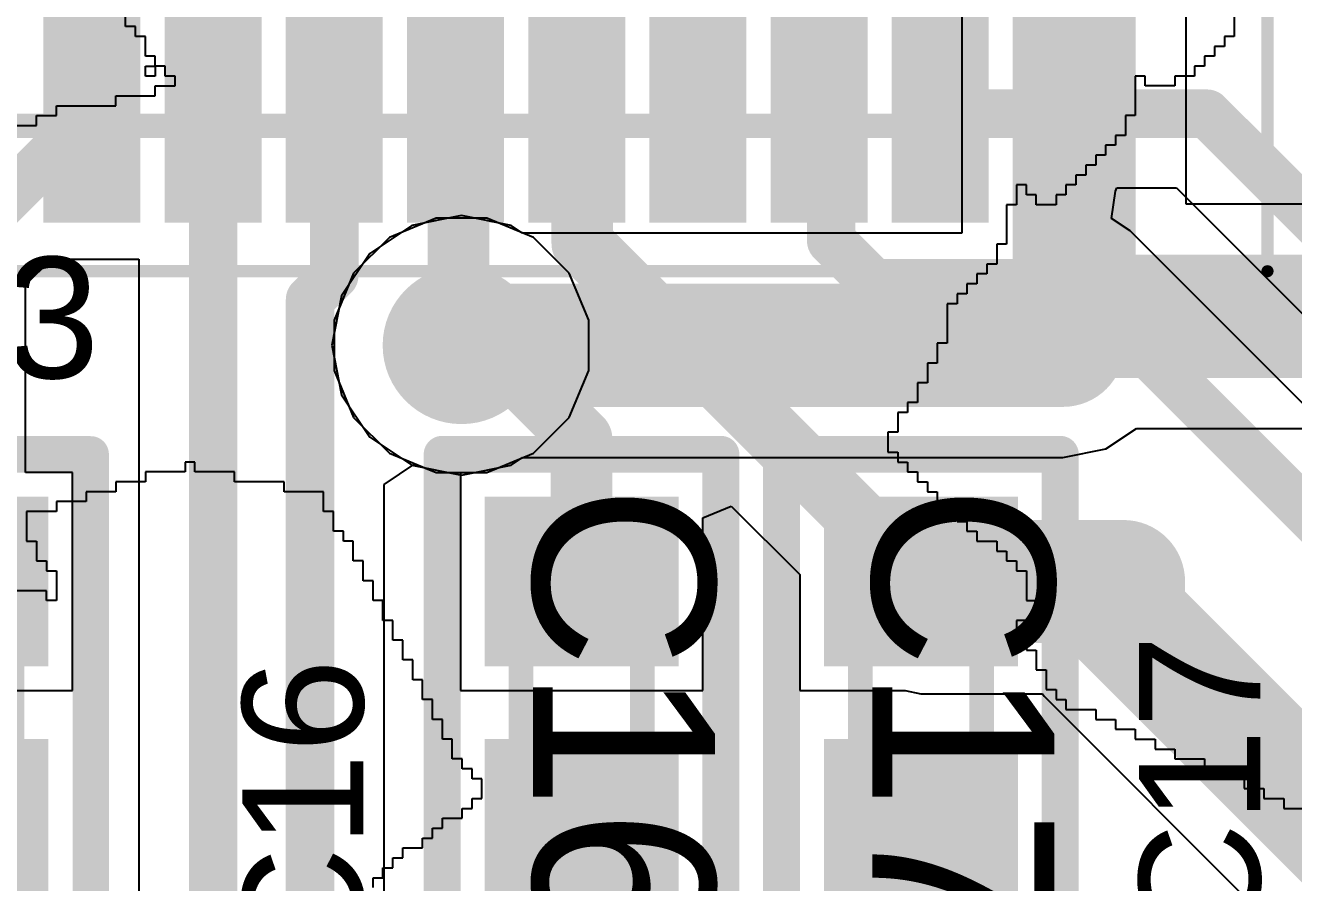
# Model space of a CAD drawing. Header units: inches. Extents: x 0.3 to 52.1, y -1.7 to 36.7.
# Drawn here: x 33.11 to 38.34, y 15.16 to 18.7 of the extents above; entities that cross this region are included whole.
import ezdxf

# ---------------------------------------------------------------- set-up
doc = ezdxf.new("R2010")
doc.units = ezdxf.units.IN
for name, color, linetype in [('Bottom Layer', 5, 'Continuous'), ('Bottom Overlay', 54, 'Continuous'), ('Internal1', 16, 'Continuous'), ('Internal2', 76, 'Continuous'), ('Top Assembly', 216, 'Continuous'), ('Top Component Outline', 6, 'Continuous'), ('Top Layer', 1, 'Continuous'), ('Top Overlay', 2, 'Continuous'), ('Top Paste', 8, 'Continuous'), ('Top Solder', 216, 'Continuous'), ('Via Holes', 16, 'Continuous')]:
    doc.layers.add(name, color=color, linetype=linetype)
doc.styles.add('Arial', font='', dxfattribs={"height": 0.2})
doc.styles.get('Arial').set_extended_font_data('Arial')

# ---------------------------------------------------------------- blocks, each defined once
blk = doc.blocks.new('_PM1300_QFN50P500X500X90_33N_85')
at = {"layer": 'Top Layer'}
for points in [[(2.05, 1.9), (2.85, 1.9), (2.85, 1.6), (2.05, 1.6)], [(2.05, 1.4), (2.85, 1.4), (2.85, 1.1), (2.05, 1.1)], [(2.05, 0.9), (2.85, 0.9), (2.85, 0.6), (2.05, 0.6)], [(2.05, 0.4), (2.85, 0.4), (2.85, 0.1), (2.05, 0.1)], [(2.05, -0.1), (2.85, -0.1), (2.85, -0.4), (2.05, -0.4)], [(2.05, -0.6), (2.85, -0.6), (2.85, -0.9), (2.05, -0.9)], [(2.05, -1.1), (2.85, -1.1), (2.85, -1.4), (2.05, -1.4)], [(2.05, -1.6), (2.85, -1.6), (2.85, -1.9), (2.05, -1.9)]]:
    blk.add_hatch(color=1, dxfattribs=at).paths.add_polyline_path(points)
at = {"layer": 'Top Paste'}
for points in [[(2.05, 1.9), (2.85, 1.9), (2.85, 1.6), (2.05, 1.6)], [(2.05, 1.4), (2.85, 1.4), (2.85, 1.1), (2.05, 1.1)], [(2.05, 0.9), (2.85, 0.9), (2.85, 0.6), (2.05, 0.6)], [(2.05, 0.4), (2.85, 0.4), (2.85, 0.1), (2.05, 0.1)], [(2.05, -0.1), (2.85, -0.1), (2.85, -0.4), (2.05, -0.4)], [(2.05, -0.6), (2.85, -0.6), (2.85, -0.9), (2.05, -0.9)], [(2.05, -1.1), (2.85, -1.1), (2.85, -1.4), (2.05, -1.4)], [(2.05, -1.6), (2.85, -1.6), (2.85, -1.9), (2.05, -1.9)]]:
    blk.add_hatch(color=8, dxfattribs=at).paths.add_polyline_path(points)
at = {"layer": 'Top Solder'}
for points in [[(2, 1.95), (2.9, 1.95), (2.9, 1.55), (2, 1.55)], [(2, 1.45), (2.9, 1.45), (2.9, 1.05), (2, 1.05)], [(2, 0.95), (2.9, 0.95), (2.9, 0.55), (2, 0.55)], [(2, 0.45), (2.9, 0.45), (2.9, 0.05), (2, 0.05)], [(2, -0.05), (2.9, -0.05), (2.9, -0.45), (2, -0.45)], [(2, -0.55), (2.9, -0.55), (2.9, -0.95), (2, -0.95)], [(2, -1.05), (2.9, -1.05), (2.9, -1.45), (2, -1.45)], [(2, -1.55), (2.9, -1.55), (2.9, -1.95), (2, -1.95)]]:
    blk.add_hatch(color=216, dxfattribs=at).paths.add_polyline_path(points)
at = {"layer": 'Top Assembly'}
for points in [[(3.1, 3.1, 0.05, 0.05, 0), (-3.1, 3.1, 0.05, 0.05, 0)], [(3.1, -3.1, 0.05, 0.05, 0), (3.1, 3.1, 0.05, 0.05, 0)]]:
    blk.add_lwpolyline(points, format="xyseb", dxfattribs=at)
blk.add_lwpolyline([(3.0875, 3.1, 0.025, 0.025, 1), (3.1125, 3.1, 0.025, 0.025, 1)], format="xyseb", close=True, dxfattribs=at)
blk.add_lwpolyline([(3.0875, 3.1, 0.025, 0.025, 1), (3.1125, 3.1, 0.025, 0.025, 1)], format="xyseb", close=True, dxfattribs=at)
at = {"layer": 'Top Component Outline'}
for points in [[(2.5, 2.5, 0.1, 0.1, 0), (-2.5, 2.5, 0.1, 0.1, 0)], [(2.5, -2.5, 0.1, 0.1, 0), (2.5, 2.5, 0.1, 0.1, 0)]]:
    blk.add_lwpolyline(points, format="xyseb", dxfattribs=at)
blk.add_lwpolyline([(2.475, 2.5, 0.05, 0.05, 1), (2.525, 2.5, 0.05, 0.05, 1)], format="xyseb", close=True, dxfattribs=at)
blk.add_lwpolyline([(2.475, 2.5, 0.05, 0.05, 1), (2.525, 2.5, 0.05, 0.05, 1)], format="xyseb", close=True, dxfattribs=at)
blk = doc.blocks.new('0402_RES_REFLOW_104')
at = {"layer": 'Top Layer'}
for points in [[(-0.75, 0.3), (-0.25, 0.3), (-0.25, -0.3), (-0.75, -0.3)], [(0.25, 0.3), (0.75, 0.3), (0.75, -0.3), (0.25, -0.3)]]:
    blk.add_hatch(color=1, dxfattribs=at).paths.add_polyline_path(points)
at = {"layer": 'Top Paste'}
for points in [[(-0.72, 0.27), (-0.28, 0.27), (-0.28, -0.27), (-0.72, -0.27)], [(0.28, 0.27), (0.72, 0.27), (0.72, -0.27), (0.28, -0.27)]]:
    blk.add_hatch(color=8, dxfattribs=at).paths.add_polyline_path(points)
at = {"layer": 'Top Solder'}
for points in [[(-0.85, 0.4), (-0.15, 0.4), (-0.15, -0.4), (-0.85, -0.4)], [(0.15, 0.4), (0.85, 0.4), (0.85, -0.4), (0.15, -0.4)]]:
    blk.add_hatch(color=216, dxfattribs=at).paths.add_polyline_path(points)
at = {"layer": 'Top Assembly'}
for points in [[(-1.025, 0.575, 0.15, 0.15, 0), (1.025, 0.575, 0.15, 0.15, 0)], [(-1.025, 0.575, 0.15, 0.15, 0), (-1.025, -0.575, 0.15, 0.15, 0)], [(1.025, 0.575, 0.15, 0.15, 0), (1.025, -0.575, 0.15, 0.15, 0)], [(-1.025, -0.575, 0.15, 0.15, 0), (1.025, -0.575, 0.15, 0.15, 0)]]:
    blk.add_lwpolyline(points, format="xyseb", dxfattribs=at)
for points in [[(-1.0625, 0.575, 0.075, 0.075, 1), (-0.9875, 0.575, 0.075, 0.075, 1)], [(-1.0625, 0.575, 0.075, 0.075, 1), (-0.9875, 0.575, 0.075, 0.075, 1)], [(0.9875, 0.575, 0.075, 0.075, 1), (1.0625, 0.575, 0.075, 0.075, 1)], [(0.9875, 0.575, 0.075, 0.075, 1), (1.0625, 0.575, 0.075, 0.075, 1)], [(-1.0625, -0.575, 0.075, 0.075, 1), (-0.9875, -0.575, 0.075, 0.075, 1)], [(-1.0625, -0.575, 0.075, 0.075, 1), (-0.9875, -0.575, 0.075, 0.075, 1)], [(0.9875, -0.575, 0.075, 0.075, 1), (1.0625, -0.575, 0.075, 0.075, 1)], [(0.9875, -0.575, 0.075, 0.075, 1), (1.0625, -0.575, 0.075, 0.075, 1)]]:
    blk.add_lwpolyline(points, format="xyseb", close=True, dxfattribs=at)
at = {"layer": 'Top Component Outline'}
for points in [[(-0.4998, 0.2502, 0.1016, 0.1016, 0), (0.5002, 0.2502, 0.1016, 0.1016, 0)], [(-0.4998, 0.2502, 0.1016, 0.1016, 0), (-0.4998, -0.2499, 0.1016, 0.1016, 0)], [(0.5002, 0.2502, 0.1016, 0.1016, 0), (0.5002, -0.2499, 0.1016, 0.1016, 0)], [(-0.4998, -0.2499, 0.1016, 0.1016, 0), (0.5002, -0.2499, 0.1016, 0.1016, 0)]]:
    blk.add_lwpolyline(points, format="xyseb", dxfattribs=at)
for points in [[(-0.5252, 0.2502, 0.0508, 0.0508, 1), (-0.4744, 0.2502, 0.0508, 0.0508, 1)], [(-0.5252, 0.2502, 0.0508, 0.0508, 1), (-0.4744, 0.2502, 0.0508, 0.0508, 1)], [(0.4748, 0.2502, 0.0508, 0.0508, 1), (0.5256, 0.2502, 0.0508, 0.0508, 1)], [(0.4748, 0.2502, 0.0508, 0.0508, 1), (0.5256, 0.2502, 0.0508, 0.0508, 1)], [(-0.5252, -0.2499, 0.0508, 0.0508, 1), (-0.4744, -0.2499, 0.0508, 0.0508, 1)], [(-0.5252, -0.2499, 0.0508, 0.0508, 1), (-0.4744, -0.2499, 0.0508, 0.0508, 1)], [(0.4748, -0.2499, 0.0508, 0.0508, 1), (0.5256, -0.2499, 0.0508, 0.0508, 1)], [(0.4748, -0.2499, 0.0508, 0.0508, 1), (0.5256, -0.2499, 0.0508, 0.0508, 1)]]:
    blk.add_lwpolyline(points, format="xyseb", close=True, dxfattribs=at)
at = {"layer": 'Top Overlay'}
for points in [[(-1.025, 0.575, 0.15, 0.15, 0), (1.025, 0.575, 0.15, 0.15, 0)], [(-1.025, 0.575, 0.15, 0.15, 0), (-1.025, -0.575, 0.15, 0.15, 0)], [(1.025, 0.575, 0.15, 0.15, 0), (1.025, -0.575, 0.15, 0.15, 0)], [(-1.025, -0.575, 0.15, 0.15, 0), (1.025, -0.575, 0.15, 0.15, 0)]]:
    blk.add_lwpolyline(points, format="xyseb", dxfattribs=at)
for points in [[(-1.0625, 0.575, 0.075, 0.075, 1), (-0.9875, 0.575, 0.075, 0.075, 1)], [(-1.0625, 0.575, 0.075, 0.075, 1), (-0.9875, 0.575, 0.075, 0.075, 1)], [(0.9875, 0.575, 0.075, 0.075, 1), (1.0625, 0.575, 0.075, 0.075, 1)], [(0.9875, 0.575, 0.075, 0.075, 1), (1.0625, 0.575, 0.075, 0.075, 1)], [(-1.0625, -0.575, 0.075, 0.075, 1), (-0.9875, -0.575, 0.075, 0.075, 1)], [(-1.0625, -0.575, 0.075, 0.075, 1), (-0.9875, -0.575, 0.075, 0.075, 1)], [(0.9875, -0.575, 0.075, 0.075, 1), (1.0625, -0.575, 0.075, 0.075, 1)], [(0.9875, -0.575, 0.075, 0.075, 1), (1.0625, -0.575, 0.075, 0.075, 1)]]:
    blk.add_lwpolyline(points, format="xyseb", close=True, dxfattribs=at)
at = {"layer": 'Top Assembly', "style": 'Arial'}
blk.add_text('R13', height=0.75, dxfattribs=at).set_placement((-0.889, -0.254))
blk = doc.blocks.new('0402_CAP_REFLOW_132')
at = {"layer": 'Top Layer'}
for points in [[(-0.75, 0.3), (-0.25, 0.3), (-0.25, -0.3), (-0.75, -0.3)], [(0.25, 0.3), (0.75, 0.3), (0.75, -0.3), (0.25, -0.3)]]:
    blk.add_hatch(color=1, dxfattribs=at).paths.add_polyline_path(points)
at = {"layer": 'Top Paste'}
for points in [[(-0.72, 0.27), (-0.28, 0.27), (-0.28, -0.27), (-0.72, -0.27)], [(0.28, 0.27), (0.72, 0.27), (0.72, -0.27), (0.28, -0.27)]]:
    blk.add_hatch(color=8, dxfattribs=at).paths.add_polyline_path(points)
at = {"layer": 'Top Solder'}
for points in [[(-0.85, 0.4), (-0.15, 0.4), (-0.15, -0.4), (-0.85, -0.4)], [(0.15, 0.4), (0.85, 0.4), (0.85, -0.4), (0.15, -0.4)]]:
    blk.add_hatch(color=216, dxfattribs=at).paths.add_polyline_path(points)
at = {"layer": 'Top Assembly'}
for points in [[(1.025, 0.575, 0.15, 0.15, 0), (-1.025, 0.575, 0.15, 0.15, 0)], [(-1.025, -0.575, 0.15, 0.15, 0), (-1.025, 0.575, 0.15, 0.15, 0)], [(1.025, -0.575, 0.15, 0.15, 0), (1.025, 0.575, 0.15, 0.15, 0)], [(1.025, -0.575, 0.15, 0.15, 0), (-1.025, -0.575, 0.15, 0.15, 0)]]:
    blk.add_lwpolyline(points, format="xyseb", dxfattribs=at)
for points in [[(-1.0625, 0.575, 0.075, 0.075, 1), (-0.9875, 0.575, 0.075, 0.075, 1)], [(-1.0625, 0.575, 0.075, 0.075, 1), (-0.9875, 0.575, 0.075, 0.075, 1)], [(0.9875, 0.575, 0.075, 0.075, 1), (1.0625, 0.575, 0.075, 0.075, 1)], [(0.9875, 0.575, 0.075, 0.075, 1), (1.0625, 0.575, 0.075, 0.075, 1)], [(-1.0625, -0.575, 0.075, 0.075, 1), (-0.9875, -0.575, 0.075, 0.075, 1)], [(-1.0625, -0.575, 0.075, 0.075, 1), (-0.9875, -0.575, 0.075, 0.075, 1)], [(0.9875, -0.575, 0.075, 0.075, 1), (1.0625, -0.575, 0.075, 0.075, 1)], [(0.9875, -0.575, 0.075, 0.075, 1), (1.0625, -0.575, 0.075, 0.075, 1)]]:
    blk.add_lwpolyline(points, format="xyseb", close=True, dxfattribs=at)
at = {"layer": 'Top Component Outline'}
for points in [[(-0.4998, -0.2499, 0.1016, 0.1016, 0), (-0.4998, 0.2502, 0.1016, 0.1016, 0)], [(0.5002, 0.2502, 0.1016, 0.1016, 0), (-0.4998, 0.2502, 0.1016, 0.1016, 0)], [(0.5002, -0.2499, 0.1016, 0.1016, 0), (0.5002, 0.2502, 0.1016, 0.1016, 0)], [(0.5002, -0.2499, 0.1016, 0.1016, 0), (-0.4998, -0.2499, 0.1016, 0.1016, 0)]]:
    blk.add_lwpolyline(points, format="xyseb", dxfattribs=at)
for points in [[(-0.5252, 0.2502, 0.0508, 0.0508, 1), (-0.4744, 0.2502, 0.0508, 0.0508, 1)], [(-0.5252, 0.2502, 0.0508, 0.0508, 1), (-0.4744, 0.2502, 0.0508, 0.0508, 1)], [(0.4748, 0.2502, 0.0508, 0.0508, 1), (0.5256, 0.2502, 0.0508, 0.0508, 1)], [(0.4748, 0.2502, 0.0508, 0.0508, 1), (0.5256, 0.2502, 0.0508, 0.0508, 1)], [(-0.5252, -0.2499, 0.0508, 0.0508, 1), (-0.4744, -0.2499, 0.0508, 0.0508, 1)], [(-0.5252, -0.2499, 0.0508, 0.0508, 1), (-0.4744, -0.2499, 0.0508, 0.0508, 1)], [(0.4748, -0.2499, 0.0508, 0.0508, 1), (0.5256, -0.2499, 0.0508, 0.0508, 1)], [(0.4748, -0.2499, 0.0508, 0.0508, 1), (0.5256, -0.2499, 0.0508, 0.0508, 1)]]:
    blk.add_lwpolyline(points, format="xyseb", close=True, dxfattribs=at)
at = {"layer": 'Top Overlay'}
for points in [[(1.025, 0.575, 0.1524, 0.1524, 0), (-1.025, 0.575, 0.1524, 0.1524, 0)], [(-1.025, -0.575, 0.1524, 0.1524, 0), (-1.025, 0.575, 0.1524, 0.1524, 0)], [(1.025, -0.575, 0.1524, 0.1524, 0), (1.025, 0.575, 0.1524, 0.1524, 0)], [(1.025, -0.575, 0.1524, 0.1524, 0), (-1.025, -0.575, 0.1524, 0.1524, 0)]]:
    blk.add_lwpolyline(points, format="xyseb", dxfattribs=at)
for points in [[(-1.0631, 0.575, 0.0762, 0.0762, 1), (-0.9869, 0.575, 0.0762, 0.0762, 1)], [(-1.0631, 0.575, 0.0762, 0.0762, 1), (-0.9869, 0.575, 0.0762, 0.0762, 1)], [(0.9869, 0.575, 0.0762, 0.0762, 1), (1.0631, 0.575, 0.0762, 0.0762, 1)], [(0.9869, 0.575, 0.0762, 0.0762, 1), (1.0631, 0.575, 0.0762, 0.0762, 1)], [(-1.0631, -0.575, 0.0762, 0.0762, 1), (-0.9869, -0.575, 0.0762, 0.0762, 1)], [(-1.0631, -0.575, 0.0762, 0.0762, 1), (-0.9869, -0.575, 0.0762, 0.0762, 1)], [(0.9869, -0.575, 0.0762, 0.0762, 1), (1.0631, -0.575, 0.0762, 0.0762, 1)], [(0.9869, -0.575, 0.0762, 0.0762, 1), (1.0631, -0.575, 0.0762, 0.0762, 1)]]:
    blk.add_lwpolyline(points, format="xyseb", close=True, dxfattribs=at)
at = {"layer": 'Top Assembly', "style": 'Arial'}
blk.add_text('C17', height=0.75, dxfattribs=at).set_placement((-0.9, -0.2))
blk = doc.blocks.new('0402_CAP_REFLOW_133')
at = {"layer": 'Top Layer'}
for points in [[(-0.75, 0.3), (-0.25, 0.3), (-0.25, -0.3), (-0.75, -0.3)], [(0.25, 0.3), (0.75, 0.3), (0.75, -0.3), (0.25, -0.3)]]:
    blk.add_hatch(color=1, dxfattribs=at).paths.add_polyline_path(points)
at = {"layer": 'Top Paste'}
for points in [[(-0.72, 0.27), (-0.28, 0.27), (-0.28, -0.27), (-0.72, -0.27)], [(0.28, 0.27), (0.72, 0.27), (0.72, -0.27), (0.28, -0.27)]]:
    blk.add_hatch(color=8, dxfattribs=at).paths.add_polyline_path(points)
at = {"layer": 'Top Solder'}
for points in [[(-0.85, 0.4), (-0.15, 0.4), (-0.15, -0.4), (-0.85, -0.4)], [(0.15, 0.4), (0.85, 0.4), (0.85, -0.4), (0.15, -0.4)]]:
    blk.add_hatch(color=216, dxfattribs=at).paths.add_polyline_path(points)
at = {"layer": 'Top Assembly'}
for points in [[(1.025, 0.575, 0.15, 0.15, 0), (-1.025, 0.575, 0.15, 0.15, 0)], [(-1.025, -0.575, 0.15, 0.15, 0), (-1.025, 0.575, 0.15, 0.15, 0)], [(1.025, -0.575, 0.15, 0.15, 0), (1.025, 0.575, 0.15, 0.15, 0)], [(1.025, -0.575, 0.15, 0.15, 0), (-1.025, -0.575, 0.15, 0.15, 0)]]:
    blk.add_lwpolyline(points, format="xyseb", dxfattribs=at)
for points in [[(-1.0625, 0.575, 0.075, 0.075, 1), (-0.9875, 0.575, 0.075, 0.075, 1)], [(-1.0625, 0.575, 0.075, 0.075, 1), (-0.9875, 0.575, 0.075, 0.075, 1)], [(0.9875, 0.575, 0.075, 0.075, 1), (1.0625, 0.575, 0.075, 0.075, 1)], [(0.9875, 0.575, 0.075, 0.075, 1), (1.0625, 0.575, 0.075, 0.075, 1)], [(-1.0625, -0.575, 0.075, 0.075, 1), (-0.9875, -0.575, 0.075, 0.075, 1)], [(-1.0625, -0.575, 0.075, 0.075, 1), (-0.9875, -0.575, 0.075, 0.075, 1)], [(0.9875, -0.575, 0.075, 0.075, 1), (1.0625, -0.575, 0.075, 0.075, 1)], [(0.9875, -0.575, 0.075, 0.075, 1), (1.0625, -0.575, 0.075, 0.075, 1)]]:
    blk.add_lwpolyline(points, format="xyseb", close=True, dxfattribs=at)
at = {"layer": 'Top Component Outline'}
for points in [[(-0.4998, -0.2499, 0.1016, 0.1016, 0), (-0.4998, 0.2502, 0.1016, 0.1016, 0)], [(0.5002, 0.2502, 0.1016, 0.1016, 0), (-0.4998, 0.2502, 0.1016, 0.1016, 0)], [(0.5002, -0.2499, 0.1016, 0.1016, 0), (0.5002, 0.2502, 0.1016, 0.1016, 0)], [(0.5002, -0.2499, 0.1016, 0.1016, 0), (-0.4998, -0.2499, 0.1016, 0.1016, 0)]]:
    blk.add_lwpolyline(points, format="xyseb", dxfattribs=at)
for points in [[(-0.5252, 0.2502, 0.0508, 0.0508, 1), (-0.4744, 0.2502, 0.0508, 0.0508, 1)], [(-0.5252, 0.2502, 0.0508, 0.0508, 1), (-0.4744, 0.2502, 0.0508, 0.0508, 1)], [(0.4748, 0.2502, 0.0508, 0.0508, 1), (0.5256, 0.2502, 0.0508, 0.0508, 1)], [(0.4748, 0.2502, 0.0508, 0.0508, 1), (0.5256, 0.2502, 0.0508, 0.0508, 1)], [(-0.5252, -0.2499, 0.0508, 0.0508, 1), (-0.4744, -0.2499, 0.0508, 0.0508, 1)], [(-0.5252, -0.2499, 0.0508, 0.0508, 1), (-0.4744, -0.2499, 0.0508, 0.0508, 1)], [(0.4748, -0.2499, 0.0508, 0.0508, 1), (0.5256, -0.2499, 0.0508, 0.0508, 1)], [(0.4748, -0.2499, 0.0508, 0.0508, 1), (0.5256, -0.2499, 0.0508, 0.0508, 1)]]:
    blk.add_lwpolyline(points, format="xyseb", close=True, dxfattribs=at)
at = {"layer": 'Top Overlay'}
for points in [[(1.025, 0.575, 0.1524, 0.1524, 0), (-1.025, 0.575, 0.1524, 0.1524, 0)], [(-1.025, -0.575, 0.1524, 0.1524, 0), (-1.025, 0.575, 0.1524, 0.1524, 0)], [(1.025, -0.575, 0.1524, 0.1524, 0), (1.025, 0.575, 0.1524, 0.1524, 0)], [(1.025, -0.575, 0.1524, 0.1524, 0), (-1.025, -0.575, 0.1524, 0.1524, 0)]]:
    blk.add_lwpolyline(points, format="xyseb", dxfattribs=at)
for points in [[(-1.0631, 0.575, 0.0762, 0.0762, 1), (-0.9869, 0.575, 0.0762, 0.0762, 1)], [(-1.0631, 0.575, 0.0762, 0.0762, 1), (-0.9869, 0.575, 0.0762, 0.0762, 1)], [(0.9869, 0.575, 0.0762, 0.0762, 1), (1.0631, 0.575, 0.0762, 0.0762, 1)], [(0.9869, 0.575, 0.0762, 0.0762, 1), (1.0631, 0.575, 0.0762, 0.0762, 1)], [(-1.0631, -0.575, 0.0762, 0.0762, 1), (-0.9869, -0.575, 0.0762, 0.0762, 1)], [(-1.0631, -0.575, 0.0762, 0.0762, 1), (-0.9869, -0.575, 0.0762, 0.0762, 1)], [(0.9869, -0.575, 0.0762, 0.0762, 1), (1.0631, -0.575, 0.0762, 0.0762, 1)], [(0.9869, -0.575, 0.0762, 0.0762, 1), (1.0631, -0.575, 0.0762, 0.0762, 1)]]:
    blk.add_lwpolyline(points, format="xyseb", close=True, dxfattribs=at)
at = {"layer": 'Top Assembly', "style": 'Arial'}
blk.add_text('C16', height=0.75, dxfattribs=at).set_placement((-0.9, -0.2))

msp = doc.modelspace()

# ---------------------------------------------------------------- hatches: boundary and pattern name
at = {"layer": 'Bottom Layer'}
h = msp.add_hatch(color=5, dxfattribs=at)
edge = h.paths.add_edge_path()
edge.add_arc((34.9044, 17.3748), 0.325, 0, 360)
at = {"layer": 'Internal1'}
h = msp.add_hatch(color=16, dxfattribs=at)
edge = h.paths.add_edge_path()
edge.add_arc((34.9044, 17.3748), 0.325, 0, 360)
at = {"layer": 'Internal2'}
h = msp.add_hatch(color=76, dxfattribs=at)
edge = h.paths.add_edge_path()
edge.add_arc((34.9044, 17.3748), 0.325, 0, 360)
at = {"layer": 'Top Layer'}
h = msp.add_hatch(color=1, dxfattribs=at)
edge = h.paths.add_edge_path()
edge.add_arc((34.9044, 17.3748), 0.325, 0, 360)
at = {"layer": 'Via Holes'}
h = msp.add_hatch(color=7, dxfattribs=at)
edge = h.paths.add_edge_path()
edge.add_arc((34.9044, 17.3748), 0.175, 0, 360)

# ---------------------------------------------------------------- linework, layer by layer
at = {"layer": 'Bottom Layer'}
for p, q in [((37.895, 17.9575), (37.895, 22.2624)), ((36.9692, 22.0707), (36.9692, 17.8377)), ((41.5339, 17.9575), (37.895, 17.9575)), ((34.9044, 17.9101), (34.6996, 17.8694)), ((35.1093, 17.8694), (34.9044, 17.9101)), ((34.6996, 17.8694), (34.5259, 17.7533)), ((35.1566, 17.8377), (35.1093, 17.8694)), ((36.9692, 17.8377), (35.1566, 17.8377)), ((34.5259, 17.7533), (34.4099, 17.5797)), ((34.4099, 17.5797), (34.3692, 17.3748)), ((34.3692, 17.3748), (34.4099, 17.17)), ((34.4099, 17.17), (34.5259, 16.9963)), ((37.5633, 16.9472), (37.6898, 17.0317)), ((37.6898, 17.0317), (40.096, 17.0317)), ((34.5259, 16.9963), (34.6996, 16.8803)), ((35.1093, 16.8803), (35.1566, 16.9119)), ((35.1566, 16.9119), (37.3862, 16.9119)), ((37.3862, 16.9119), (37.5633, 16.9472)), ((34.6996, 16.8803), (34.9044, 16.8396)), ((34.9044, 16.8396), (35.1093, 16.8803))]:
    msp.add_line(p, q, dxfattribs=at)
for points in [[(37.4321, 17.4946, 0.508, 0.508, 0), (37.4321, 22.2624, 0.508, 0.508, 0)], [(37.4321, 17.4946, 0.508, 0.508, 0), (41.7256, 17.4946, 0.508, 0.508, 0)], [(34.9044, 17.3748, 0.508, 0.508, 0), (37.3862, 17.3748, 0.508, 0.508, 0)]]:
    msp.add_lwpolyline(points, format="xyseb", dxfattribs=at)
for points in [[(37.3051, 17.4946, 0.254, 0.254, 1), (37.5591, 17.4946, 0.254, 0.254, 1)], [(37.3051, 17.4946, 0.254, 0.254, 1), (37.5591, 17.4946, 0.254, 0.254, 1)], [(34.7774, 17.3748, 0.254, 0.254, 1), (35.0314, 17.3748, 0.254, 0.254, 1)], [(37.2592, 17.3748, 0.254, 0.254, 1), (37.5132, 17.3748, 0.254, 0.254, 1)]]:
    msp.add_lwpolyline(points, format="xyseb", close=True, dxfattribs=at)
at = {"layer": 'Bottom Overlay'}
for p, q in [((33.519, 18.6901), (33.519, 18.7718)), ((38.0927, 18.7718), (38.0927, 18.6493)), ((33.5598, 18.6901), (33.519, 18.6901)), ((33.5598, 18.6493), (33.5598, 18.6901)), ((33.6007, 18.6493), (33.5598, 18.6493)), ((33.6007, 18.5676), (33.6007, 18.6493)), ((38.0927, 18.6493), (38.0519, 18.6493)), ((38.0519, 18.6493), (38.0519, 18.6084)), ((38.0519, 18.6084), (38.011, 18.6084)), ((38.011, 18.6084), (38.011, 18.5676)), ((33.6415, 18.5676), (33.6007, 18.5676)), ((33.6007, 18.4859), (33.6007, 18.5268)), ((33.6007, 18.5268), (33.6415, 18.5268)), ((33.6415, 18.5268), (33.6415, 18.5676)), ((33.6415, 18.5268), (33.6415, 18.4859)), ((33.6824, 18.5268), (33.6415, 18.5268)), ((33.6824, 18.4859), (33.6824, 18.5268)), ((37.9702, 18.5268), (37.9294, 18.5268)), ((37.9294, 18.5268), (37.9294, 18.4859)), ((38.011, 18.5676), (37.9702, 18.5676)), ((37.9702, 18.5676), (37.9702, 18.5268)), ((33.6415, 18.4859), (33.6007, 18.4859)), ((33.7232, 18.4859), (33.6824, 18.4859)), ((33.7232, 18.4451), (33.7232, 18.4859)), ((37.7252, 18.4859), (37.6843, 18.4859)), ((37.6843, 18.4859), (37.6843, 18.3226)), ((37.7252, 18.4451), (37.7252, 18.4859)), ((37.9294, 18.4859), (37.8477, 18.4859)), ((37.8477, 18.4859), (37.8477, 18.4451)), ((33.6415, 18.4042), (33.6415, 18.4451)), ((33.6415, 18.4451), (33.7232, 18.4451)), ((37.8477, 18.4451), (37.7252, 18.4451)), ((33.4782, 18.3634), (33.4782, 18.4042)), ((33.4782, 18.4042), (33.6415, 18.4042)), ((33.1515, 18.2817), (33.1515, 18.3226)), ((33.1515, 18.3226), (33.2332, 18.3226)), ((33.2332, 18.3226), (33.2332, 18.3634)), ((33.2332, 18.3634), (33.4782, 18.3634)), ((37.6843, 18.3226), (37.6435, 18.3226)), ((37.6435, 18.3226), (37.6435, 18.2409)), ((33.0698, 18.2817), (33.1515, 18.2817)), ((37.6435, 18.2409), (37.6027, 18.2409)), ((37.6027, 18.2409), (37.6027, 18.2001)), ((37.5618, 18.1592), (37.521, 18.1592)), ((37.521, 18.1592), (37.521, 18.1184)), ((37.6027, 18.2001), (37.5618, 18.2001)), ((37.5618, 18.2001), (37.5618, 18.1592)), ((37.521, 18.1184), (37.4802, 18.1184)), ((37.4802, 18.1184), (37.4802, 18.0776)), ((37.4802, 18.0776), (37.4393, 18.0776)), ((37.4393, 18.0776), (37.4393, 18.0367)), ((37.2351, 18.0367), (37.1943, 18.0367)), ((37.1943, 18.0367), (37.1943, 17.955)), ((37.2351, 17.9959), (37.2351, 18.0367)), ((37.4393, 18.0367), (37.3985, 18.0367)), ((37.3985, 18.0367), (37.3985, 17.9959)), ((37.1943, 17.955), (37.1535, 17.955)), ((37.1535, 17.955), (37.1535, 17.7917)), ((37.276, 17.9959), (37.2351, 17.9959)), ((37.276, 17.955), (37.276, 17.9959)), ((37.3576, 17.955), (37.276, 17.955)), ((37.3985, 17.9959), (37.3576, 17.9959)), ((37.3576, 17.9959), (37.3576, 17.955)), ((37.1535, 17.7917), (37.1126, 17.7917)), ((37.1126, 17.7917), (37.1126, 17.71)), ((37.1126, 17.71), (37.0718, 17.71)), ((37.0718, 17.71), (37.0718, 17.6692)), ((37.0718, 17.6692), (37.0309, 17.6692)), ((37.0309, 17.6692), (37.0309, 17.6283)), ((36.9901, 17.5875), (36.9493, 17.5875)), ((36.9493, 17.5875), (36.9493, 17.5467)), ((37.0309, 17.6283), (36.9901, 17.6283)), ((36.9901, 17.6283), (36.9901, 17.5875)), ((36.9493, 17.5467), (36.9084, 17.5467)), ((36.9084, 17.5467), (36.9084, 17.3833)), ((36.9084, 17.3833), (36.8676, 17.3833)), ((36.8676, 17.3833), (36.8676, 17.3017)), ((36.8676, 17.3017), (36.8268, 17.3017)), ((36.8268, 17.3017), (36.8268, 17.22)), ((36.8268, 17.22), (36.7859, 17.22)), ((36.7859, 17.22), (36.7859, 17.1383)), ((36.7859, 17.1383), (36.7451, 17.1383)), ((36.7451, 17.1383), (36.7451, 17.0975)), ((36.7451, 17.0975), (36.7043, 17.0975)), ((36.7043, 17.0975), (36.7043, 17.0158)), ((36.7043, 17.0158), (36.6634, 17.0158)), ((36.6634, 17.0158), (36.6634, 16.9341)), ((36.6634, 16.9341), (36.7043, 16.9341)), ((36.7043, 16.9341), (36.7043, 16.8933)), ((33.764, 16.8525), (33.6007, 16.8525)), ((33.6007, 16.8525), (33.6007, 16.8116)), ((33.8049, 16.8933), (33.764, 16.8933)), ((33.764, 16.8933), (33.764, 16.8525)), ((33.8049, 16.8525), (33.8049, 16.8933)), ((33.9682, 16.8525), (33.8049, 16.8525)), ((33.9682, 16.8116), (33.9682, 16.8525)), ((36.7043, 16.8933), (36.7451, 16.8933)), ((36.7451, 16.8933), (36.7451, 16.8525)), ((36.7451, 16.8525), (36.7859, 16.8525)), ((36.7859, 16.8525), (36.7859, 16.8116)), ((33.6007, 16.8116), (33.4782, 16.8116)), ((33.4782, 16.8116), (33.4782, 16.7708)), ((34.1724, 16.8116), (33.9682, 16.8116)), ((34.1724, 16.7708), (34.1724, 16.8116)), ((36.7859, 16.8116), (36.8268, 16.8116)), ((36.8268, 16.8116), (36.8268, 16.7708)), ((33.4782, 16.7708), (33.3557, 16.7708)), ((33.3557, 16.7708), (33.3557, 16.7299)), ((34.3357, 16.7708), (34.1724, 16.7708)), ((34.3357, 16.6891), (34.3357, 16.7708)), ((36.8268, 16.7708), (36.8676, 16.7708)), ((36.8676, 16.7708), (36.8676, 16.7299)), ((33.3557, 16.7299), (33.2332, 16.7299)), ((33.2332, 16.7299), (33.2332, 16.6891)), ((36.8676, 16.7299), (36.9493, 16.7299)), ((36.9493, 16.7299), (36.9493, 16.6483)), ((33.2332, 16.6891), (33.1106, 16.6891)), ((33.1106, 16.6891), (33.1106, 16.5666)), ((34.3766, 16.6891), (34.3357, 16.6891)), ((34.3766, 16.6074), (34.3766, 16.6891)), ((36.9493, 16.6483), (36.9901, 16.6483)), ((36.9901, 16.6483), (36.9901, 16.6074)), ((34.4174, 16.6074), (34.3766, 16.6074)), ((34.4174, 16.5666), (34.4174, 16.6074)), ((36.9901, 16.6074), (37.0309, 16.6074)), ((37.0309, 16.6074), (37.0309, 16.5666)), ((33.1106, 16.5666), (33.1515, 16.5666)), ((33.1515, 16.5666), (33.1515, 16.4849)), ((34.4582, 16.5666), (34.4174, 16.5666)), ((34.4582, 16.4849), (34.4582, 16.5666)), ((37.0309, 16.5666), (37.1126, 16.5666)), ((37.1126, 16.5666), (37.1126, 16.5258)), ((33.1515, 16.4849), (33.1923, 16.4849)), ((33.1923, 16.4849), (33.1923, 16.4441)), ((34.4991, 16.4849), (34.4582, 16.4849)), ((34.4991, 16.4033), (34.4991, 16.4849)), ((37.1126, 16.5258), (37.1535, 16.5258)), ((37.1535, 16.5258), (37.1535, 16.4849)), ((37.1535, 16.4849), (37.1943, 16.4849)), ((37.1943, 16.4849), (37.1943, 16.4441)), ((33.1923, 16.4441), (33.2332, 16.4441)), ((33.2332, 16.4441), (33.2332, 16.3216)), ((37.1943, 16.4441), (37.2351, 16.4441)), ((37.2351, 16.4441), (37.2351, 16.3216)), ((34.5399, 16.4033), (34.4991, 16.4033)), ((34.5399, 16.3216), (34.5399, 16.4033)), ((33.1923, 16.3624), (33.029, 16.3624)), ((33.1923, 16.3216), (33.1923, 16.3624)), ((33.2332, 16.3216), (33.1923, 16.3216)), ((34.5808, 16.3216), (34.5399, 16.3216)), ((34.5808, 16.2399), (34.5808, 16.3216)), ((37.2351, 16.3216), (37.276, 16.3216)), ((37.276, 16.3216), (37.276, 16.2399)), ((34.6216, 16.2399), (34.5808, 16.2399)), ((34.6216, 16.1582), (34.6216, 16.2399)), ((37.276, 16.2399), (37.1943, 16.2399)), ((37.1943, 16.2399), (37.1943, 16.1582)), ((34.6624, 16.1582), (34.6216, 16.1582)), ((34.6624, 16.0766), (34.6624, 16.1582)), ((37.1943, 16.1582), (37.2351, 16.1582)), ((37.2351, 16.1582), (37.2351, 16.1174)), ((37.2351, 16.1174), (37.276, 16.1174)), ((37.276, 16.1174), (37.276, 16.0357)), ((34.7033, 16.0766), (34.6624, 16.0766)), ((34.7033, 15.9949), (34.7033, 16.0766)), ((37.276, 16.0357), (37.3168, 16.0357)), ((37.3168, 16.0357), (37.3168, 15.954)), ((34.7441, 15.9949), (34.7033, 15.9949)), ((34.7441, 15.9132), (34.7441, 15.9949)), ((34.7849, 15.9132), (34.7441, 15.9132)), ((34.7849, 15.8315), (34.7849, 15.9132)), ((37.3168, 15.954), (37.3576, 15.954)), ((37.3576, 15.954), (37.3576, 15.9132)), ((37.3576, 15.9132), (37.3985, 15.9132)), ((37.3985, 15.9132), (37.3985, 15.8724)), ((37.3985, 15.8724), (37.521, 15.8724)), ((37.521, 15.8724), (37.521, 15.8315)), ((34.8258, 15.8315), (34.7849, 15.8315)), ((34.8258, 15.7499), (34.8258, 15.8315)), ((37.521, 15.8315), (37.6027, 15.8315)), ((37.6027, 15.8315), (37.6027, 15.7907)), ((34.8666, 15.7499), (34.8258, 15.7499)), ((34.8666, 15.6682), (34.8666, 15.7499)), ((37.6027, 15.7907), (37.6843, 15.7907)), ((37.6843, 15.7907), (37.6843, 15.7499)), ((37.6843, 15.7499), (37.766, 15.7499)), ((37.766, 15.7499), (37.766, 15.709)), ((37.766, 15.709), (37.8477, 15.709)), ((37.8477, 15.709), (37.8477, 15.6682)), ((34.9075, 15.6682), (34.8666, 15.6682)), ((34.9075, 15.6274), (34.9075, 15.6682)), ((37.8477, 15.6682), (37.9702, 15.6682)), ((37.9702, 15.6682), (37.9702, 15.6274)), ((34.9483, 15.6274), (34.9075, 15.6274)), ((34.9483, 15.5865), (34.9483, 15.6274)), ((37.9702, 15.6274), (38.0519, 15.6274)), ((38.0519, 15.6274), (38.0519, 15.5865)), ((34.9891, 15.5865), (34.9483, 15.5865)), ((34.9891, 15.5048), (34.9891, 15.5865)), ((38.0519, 15.5865), (38.1335, 15.5865)), ((38.1335, 15.5865), (38.1335, 15.5457)), ((38.1335, 15.5457), (38.2152, 15.5457)), ((38.2152, 15.5457), (38.2152, 15.5048)), ((34.9483, 15.464), (34.9483, 15.5048)), ((34.9483, 15.5048), (34.9891, 15.5048)), ((38.2152, 15.5048), (38.2969, 15.5048)), ((38.2969, 15.5048), (38.2969, 15.464)), ((34.9075, 15.4232), (34.9075, 15.464)), ((34.9075, 15.464), (34.9483, 15.464)), ((38.2969, 15.464), (38.3786, 15.464)), ((34.8258, 15.3823), (34.8258, 15.4232)), ((34.8258, 15.4232), (34.9075, 15.4232)), ((34.7441, 15.3007), (34.7441, 15.3415)), ((34.7441, 15.3415), (34.7849, 15.3415)), ((34.7849, 15.3415), (34.7849, 15.3823)), ((34.7849, 15.3823), (34.8258, 15.3823)), ((34.6624, 15.2598), (34.6624, 15.3007)), ((34.6624, 15.3007), (34.7441, 15.3007)), ((34.6216, 15.219), (34.6216, 15.2598)), ((34.6216, 15.2598), (34.6624, 15.2598)), ((34.5399, 15.1373), (34.5399, 15.1782)), ((34.5399, 15.1782), (34.5808, 15.1782)), ((34.5808, 15.1782), (34.5808, 15.219)), ((34.5808, 15.219), (34.6216, 15.219))]:
    msp.add_line(p, q, dxfattribs=at)
at = {"layer": 'Internal1'}
for p, q in [((34.8, 17.8998), (34.6071, 17.8199)), ((35.0089, 17.8998), (34.8, 17.8998)), ((35.2018, 17.8199), (35.0089, 17.8998)), ((34.6071, 17.8199), (34.4594, 17.6722)), ((35.3495, 17.6722), (35.2018, 17.8199)), ((34.4594, 17.6722), (34.3794, 17.4793)), ((35.4294, 17.4793), (35.3495, 17.6722)), ((34.3794, 17.4793), (34.3794, 17.2704)), ((35.4294, 17.2704), (35.4294, 17.4793)), ((34.3794, 17.2704), (34.4594, 17.0775)), ((35.3495, 17.0775), (35.4294, 17.2704)), ((34.4594, 17.0775), (34.6071, 16.9298)), ((35.2018, 16.9298), (35.3495, 17.0775)), ((34.6071, 16.9298), (34.8, 16.8498)), ((35.0089, 16.8498), (35.2018, 16.9298)), ((34.8, 16.8498), (35.0089, 16.8498))]:
    msp.add_line(p, q, dxfattribs=at)
at = {"layer": 'Internal2'}
for p, q in [((34.8, 17.8998), (34.6071, 17.8199)), ((35.0089, 17.8998), (34.8, 17.8998)), ((35.2018, 17.8199), (35.0089, 17.8998)), ((34.6071, 17.8199), (34.4594, 17.6722)), ((35.3495, 17.6722), (35.2018, 17.8199)), ((34.4594, 17.6722), (34.3794, 17.4793)), ((35.4294, 17.4793), (35.3495, 17.6722)), ((34.3794, 17.4793), (34.3794, 17.2704)), ((35.4294, 17.2704), (35.4294, 17.4793)), ((34.3794, 17.2704), (34.4594, 17.0775)), ((35.3495, 17.0775), (35.4294, 17.2704)), ((34.4594, 17.0775), (34.6071, 16.9298)), ((35.2018, 16.9298), (35.3495, 17.0775)), ((34.6071, 16.9298), (34.8, 16.8498)), ((35.0089, 16.8498), (35.2018, 16.9298)), ((34.8, 16.8498), (35.0089, 16.8498))]:
    msp.add_line(p, q, dxfattribs=at)
at = {"layer": 'Top Layer'}
for p, q in [((37.5869, 17.8977), (37.6026, 18.011)), ((37.6026, 18.011), (37.6081, 18.0247)), ((37.6081, 18.0247), (37.8539, 18.0247)), ((37.8539, 18.0247), (39.5853, 16.2934)), ((37.663, 17.8469), (37.5869, 17.8977)), ((39.4508, 16.0591), (37.663, 17.8469)), ((33.1059, 17.624), (33.2125, 17.7306)), ((33.2125, 17.7306), (33.574, 17.7306)), ((33.574, 17.7306), (33.574, 6.1039)), ((33.1059, 16.85), (33.1059, 17.624)), ((33.3, 16.85), (33.1059, 16.85)), ((33.3, 15.95), (33.3, 16.85)), ((34.5858, 16.8011), (34.7128, 16.886)), ((34.7128, 16.886), (34.8, 16.8498)), ((34.8, 16.8498), (34.9, 16.8498)), ((34.9, 16.8498), (34.9, 15.95)), ((34.5858, 13.8407), (34.5858, 16.8011)), ((35.9, 16.6626), (36.0173, 16.7112)), ((36.0173, 16.7112), (36.3, 16.4285)), ((35.9, 15.95), (35.9, 16.6626)), ((36.3, 16.4285), (36.3, 15.95)), ((32.3, 15.95), (33.3, 15.95)), ((34.9, 15.95), (35.9, 15.95)), ((36.3, 15.95), (36.7352, 15.95)), ((36.7352, 15.95), (36.8, 15.9371)), ((36.8, 15.9371), (37.3015, 15.9371)), ((37.3015, 15.9371), (37.3086, 15.9266)), ((37.3086, 15.9266), (40.493, 12.7422))]:
    msp.add_line(p, q, dxfattribs=at)
for points in [[(32.8, 17.7507, 0.2, 0.2, 0), (33.3799, 18.3306, 0.2, 0.2, 0)], [(33.8799, 5.7628, 0.2, 0.2, 0), (33.8799, 18.3306, 0.2, 0.2, 0)], [(34.3799, 17.6635, 0.2, 0.2, 0), (34.3799, 18.3306, 0.2, 0.2, 0)], [(34.8799, 18.3306, 0.254, 0.254, 0), (34.8922, 18.3183, 0.254, 0.254, 0)], [(34.8922, 17.3871, 0.254, 0.254, 0), (34.8922, 18.3183, 0.254, 0.254, 0)], [(35.3799, 18.3306, 0.254, 0.254, 0), (35.4029, 18.3076, 0.254, 0.254, 0)], [(35.4029, 17.7951, 0.254, 0.254, 0), (35.4029, 18.3076, 0.254, 0.254, 0)], [(36.3799, 18.3306, 0.2, 0.2, 0), (36.4299, 18.2806, 0.2, 0.2, 0)], [(36.8799, 18.3306, 0.2, 0.2, 0), (37.9806, 18.3306, 0.2, 0.2, 0)], [(37.9806, 18.3306, 0.2, 0.2, 0), (39.8016, 16.5097, 0.2, 0.2, 0)], [(36.4299, 17.8063, 0.2, 0.2, 0), (36.4299, 18.2806, 0.2, 0.2, 0)], [(35.4029, 17.7951, 0.254, 0.254, 0), (35.5945, 17.6036, 0.254, 0.254, 0)], [(36.4299, 17.8063, 0.2, 0.2, 0), (36.6056, 17.6306, 0.2, 0.2, 0)], [(34.2799, 17.5635, 0.2, 0.2, 0), (34.3799, 17.6635, 0.2, 0.2, 0)], [(35.5945, 17.6036, 0.254, 0.254, 0), (35.5964, 17.6036, 0.254, 0.254, 0)], [(35.5964, 17.6036, 0.254, 0.254, 0), (36.627, 16.573, 0.254, 0.254, 0)], [(36.6056, 17.6306, 0.2, 0.2, 0), (37.4467, 17.6306, 0.2, 0.2, 0)], [(37.4467, 17.6306, 0.2, 0.2, 0), (39.5432, 15.5341, 0.2, 0.2, 0)], [(34.2799, 13.714, 0.2, 0.2, 0), (34.2799, 17.5635, 0.2, 0.2, 0)], [(34.964, 17.4225, 0.254, 0.254, 0), (34.964, 17.4251, 0.254, 0.254, 0)], [(34.964, 17.4225, 0.254, 0.254, 0), (35.0874, 17.2991, 0.254, 0.254, 0)], [(34.8922, 17.3871, 0.254, 0.254, 0), (34.9044, 17.3748, 0.254, 0.254, 0)], [(35.0874, 17.2991, 0.254, 0.254, 0), (35.09, 17.2991, 0.254, 0.254, 0)], [(35.09, 17.2991, 0.254, 0.254, 0), (35.4, 16.989, 0.254, 0.254, 0)], [(35.4, 16.4, 0.254, 0.254, 0), (35.4, 16.989, 0.254, 0.254, 0)], [(36.627, 16.523, 0.254, 0.254, 0), (36.627, 16.573, 0.254, 0.254, 0)], [(36.627, 16.523, 0.254, 0.254, 0), (36.75, 16.4, 0.254, 0.254, 0)], [(36.8, 16.4, 0.508, 0.508, 0), (37.6359, 16.4, 0.508, 0.508, 0)], [(37.6359, 16.2539, 0.508, 0.508, 0), (37.6359, 16.4, 0.508, 0.508, 0)], [(36.75, 16.4, 0.254, 0.254, 0), (36.8, 16.4, 0.254, 0.254, 0)], [(37.6359, 16.2539, 0.508, 0.508, 0), (40.8203, 13.0695, 0.508, 0.508, 0)]]:
    msp.add_lwpolyline(points, format="xyseb", dxfattribs=at)
for points in [[(33.3299, 18.3306, 0.1, 0.1, 1), (33.4299, 18.3306, 0.1, 0.1, 1)], [(33.8299, 18.3306, 0.1, 0.1, 1), (33.9299, 18.3306, 0.1, 0.1, 1)], [(34.3299, 18.3306, 0.1, 0.1, 1), (34.4299, 18.3306, 0.1, 0.1, 1)], [(34.8164, 18.3306, 0.127, 0.127, 1), (34.9434, 18.3306, 0.127, 0.127, 1)], [(34.8287, 18.3183, 0.127, 0.127, 1), (34.9557, 18.3183, 0.127, 0.127, 1)], [(34.8287, 18.3183, 0.127, 0.127, 1), (34.9557, 18.3183, 0.127, 0.127, 1)], [(35.3164, 18.3306, 0.127, 0.127, 1), (35.4434, 18.3306, 0.127, 0.127, 1)], [(35.3394, 18.3076, 0.127, 0.127, 1), (35.4664, 18.3076, 0.127, 0.127, 1)], [(35.3394, 18.3076, 0.127, 0.127, 1), (35.4664, 18.3076, 0.127, 0.127, 1)], [(36.3299, 18.3306, 0.1, 0.1, 1), (36.4299, 18.3306, 0.1, 0.1, 1)], [(36.8299, 18.3306, 0.1, 0.1, 1), (36.9299, 18.3306, 0.1, 0.1, 1)], [(37.9306, 18.3306, 0.1, 0.1, 1), (38.0306, 18.3306, 0.1, 0.1, 1)], [(37.9306, 18.3306, 0.1, 0.1, 1), (38.0306, 18.3306, 0.1, 0.1, 1)], [(36.3799, 18.2806, 0.1, 0.1, 1), (36.4799, 18.2806, 0.1, 0.1, 1)], [(36.3799, 18.2806, 0.1, 0.1, 1), (36.4799, 18.2806, 0.1, 0.1, 1)], [(35.3394, 17.7951, 0.127, 0.127, 1), (35.4664, 17.7951, 0.127, 0.127, 1)], [(35.3394, 17.7951, 0.127, 0.127, 1), (35.4664, 17.7951, 0.127, 0.127, 1)], [(36.3799, 17.8063, 0.1, 0.1, 1), (36.4799, 17.8063, 0.1, 0.1, 1)], [(36.3799, 17.8063, 0.1, 0.1, 1), (36.4799, 17.8063, 0.1, 0.1, 1)], [(34.3299, 17.6635, 0.1, 0.1, 1), (34.4299, 17.6635, 0.1, 0.1, 1)], [(34.3299, 17.6635, 0.1, 0.1, 1), (34.4299, 17.6635, 0.1, 0.1, 1)], [(35.531, 17.6036, 0.127, 0.127, 1), (35.658, 17.6036, 0.127, 0.127, 1)], [(35.531, 17.6036, 0.127, 0.127, 1), (35.658, 17.6036, 0.127, 0.127, 1)], [(35.5329, 17.6036, 0.127, 0.127, 1), (35.6599, 17.6036, 0.127, 0.127, 1)], [(35.5329, 17.6036, 0.127, 0.127, 1), (35.6599, 17.6036, 0.127, 0.127, 1)], [(36.5556, 17.6306, 0.1, 0.1, 1), (36.6556, 17.6306, 0.1, 0.1, 1)], [(36.5556, 17.6306, 0.1, 0.1, 1), (36.6556, 17.6306, 0.1, 0.1, 1)], [(37.3967, 17.6306, 0.1, 0.1, 1), (37.4967, 17.6306, 0.1, 0.1, 1)], [(37.3967, 17.6306, 0.1, 0.1, 1), (37.4967, 17.6306, 0.1, 0.1, 1)], [(34.2299, 17.5635, 0.1, 0.1, 1), (34.3299, 17.5635, 0.1, 0.1, 1)], [(34.2299, 17.5635, 0.1, 0.1, 1), (34.3299, 17.5635, 0.1, 0.1, 1)], [(34.9005, 17.4251, 0.127, 0.127, 1), (35.0275, 17.4251, 0.127, 0.127, 1)], [(34.9005, 17.4225, 0.127, 0.127, 1), (35.0275, 17.4225, 0.127, 0.127, 1)], [(34.9005, 17.4225, 0.127, 0.127, 1), (35.0275, 17.4225, 0.127, 0.127, 1)], [(34.8287, 17.3871, 0.127, 0.127, 1), (34.9557, 17.3871, 0.127, 0.127, 1)], [(34.8287, 17.3871, 0.127, 0.127, 1), (34.9557, 17.3871, 0.127, 0.127, 1)], [(34.8409, 17.3748, 0.127, 0.127, 1), (34.9679, 17.3748, 0.127, 0.127, 1)], [(35.0239, 17.2991, 0.127, 0.127, 1), (35.1509, 17.2991, 0.127, 0.127, 1)], [(35.0239, 17.2991, 0.127, 0.127, 1), (35.1509, 17.2991, 0.127, 0.127, 1)], [(35.0265, 17.2991, 0.127, 0.127, 1), (35.1535, 17.2991, 0.127, 0.127, 1)], [(35.0265, 17.2991, 0.127, 0.127, 1), (35.1535, 17.2991, 0.127, 0.127, 1)], [(35.3365, 16.989, 0.127, 0.127, 1), (35.4635, 16.989, 0.127, 0.127, 1)], [(35.3365, 16.989, 0.127, 0.127, 1), (35.4635, 16.989, 0.127, 0.127, 1)], [(36.5635, 16.573, 0.127, 0.127, 1), (36.6905, 16.573, 0.127, 0.127, 1)], [(36.5635, 16.573, 0.127, 0.127, 1), (36.6905, 16.573, 0.127, 0.127, 1)], [(36.5635, 16.523, 0.127, 0.127, 1), (36.6905, 16.523, 0.127, 0.127, 1)], [(36.5635, 16.523, 0.127, 0.127, 1), (36.6905, 16.523, 0.127, 0.127, 1)], [(36.673, 16.4, 0.254, 0.254, 1), (36.927, 16.4, 0.254, 0.254, 1)], [(37.5089, 16.4, 0.254, 0.254, 1), (37.7629, 16.4, 0.254, 0.254, 1)], [(37.5089, 16.4, 0.254, 0.254, 1), (37.7629, 16.4, 0.254, 0.254, 1)], [(35.3365, 16.4, 0.127, 0.127, 1), (35.4635, 16.4, 0.127, 0.127, 1)], [(36.6865, 16.4, 0.127, 0.127, 1), (36.8135, 16.4, 0.127, 0.127, 1)], [(36.6865, 16.4, 0.127, 0.127, 1), (36.8135, 16.4, 0.127, 0.127, 1)], [(36.7365, 16.4, 0.127, 0.127, 1), (36.8635, 16.4, 0.127, 0.127, 1)], [(37.5089, 16.2539, 0.254, 0.254, 1), (37.7629, 16.2539, 0.254, 0.254, 1)], [(37.5089, 16.2539, 0.254, 0.254, 1), (37.7629, 16.2539, 0.254, 0.254, 1)]]:
    msp.add_lwpolyline(points, format="xyseb", close=True, dxfattribs=at)

# ---------------------------------------------------------------- block references
for name, p, rotation in [('_PM1300_QFN50P500X500X90_33N_85', (35.1299, 20.7806), 270), ('0402_RES_REFLOW_104', (32.8, 15.9), 90), ('0402_CAP_REFLOW_133', (35.4, 15.9), 270), ('0402_CAP_REFLOW_132', (36.8, 15.9), 270)]:
    msp.add_blockref(name, p, dxfattribs=dict(rotation=rotation))

# ---------------------------------------------------------------- texts
at = {"layer": 'Top Overlay', "style": 'Arial'}
msp.add_text('R13', height=0.5, dxfattribs=at).set_placement((32.1303, 17.2392))
for s, p in [('C17', (38.2, 14.9)), ('C16', (34.5, 14.8))]:
    msp.add_text(s, height=0.5, rotation=90, dxfattribs=at).set_placement(p)

doc.saveas('drawing.dxf')
